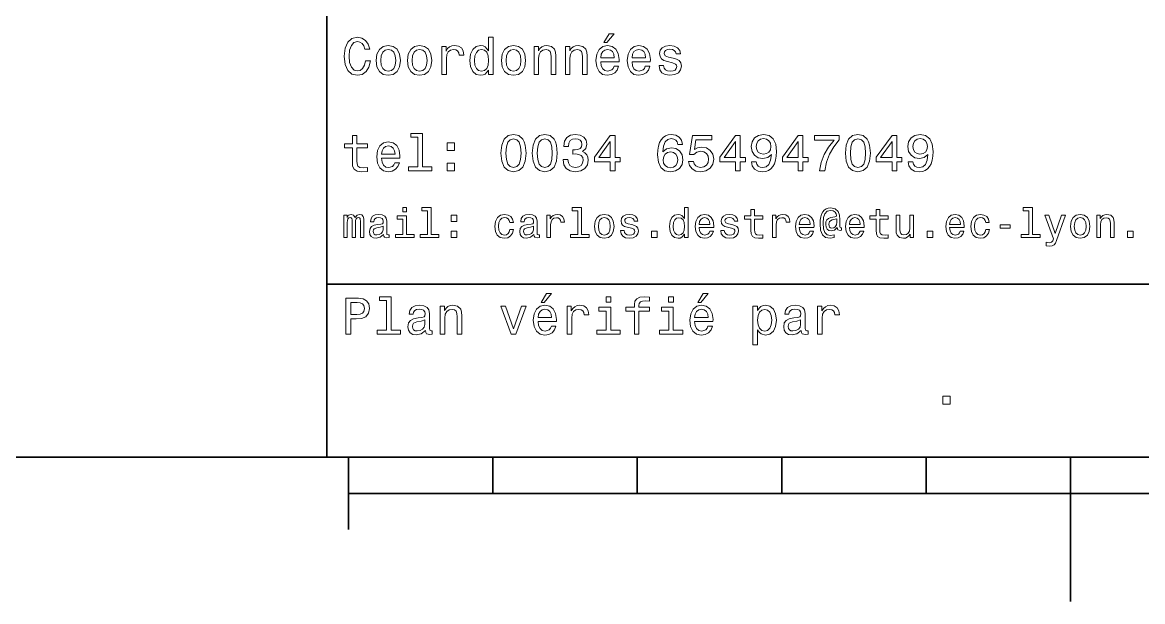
# Model space of a CAD drawing. Extents: x 0 to 297, y 0 to 210.
# Drawn here: x 75.9 to 153.5, y 0 to 40.1 of the extents above; entities that cross this region are included whole.
import ezdxf

# ---------------------------------------------------------------- set-up
doc = ezdxf.new("R2010")
doc.units = 0

msp = doc.modelspace()

# ---------------------------------------------------------------- linework, layer by layer
at = {"color": 7, "lineweight": 35}
for p, q in [((97, 10), (97, 70)), ((97, 22), (162, 22)), ((10, 10), (287, 10)), ((97, 10), (287, 10)), ((98.5, 7.5), (198.5, 7.5))]:
    msp.add_line(p, q, dxfattribs=at)
at = {"color": 7, "lineweight": 35, "ltscale": 0.125}
msp.add_line((98.5, 10), (98.5, 5), dxfattribs=at)
at = {"color": 7, "lineweight": 35, "ltscale": 0.0625}
for p, q in [((108.5, 10), (108.5, 7.5)), ((118.5, 10), (118.5, 7.5)), ((128.5, 10), (128.5, 7.5)), ((138.5, 10), (138.5, 7.5))]:
    msp.add_line(p, q, dxfattribs=at)
at = {"color": 7, "lineweight": 35, "ltscale": 0.25}
msp.add_line((148.5, 10), (148.5, 0), dxfattribs=at)
at = {"color": 7, "lineweight": 13}
for points in [[(99.66787, 37.460373), (99.595818, 37.15778), (99.476944, 36.941643), (99.311241, 36.808357), (99.116714, 36.765129), (98.882568, 36.829971), (98.698845, 37.024494), (98.57637, 37.341499), (98.536743, 37.780979), (98.57637, 38.216858), (98.695244, 38.537464), (98.87896, 38.731987), (99.116714, 38.80043), (99.289627, 38.764408), (99.437317, 38.663544), (99.552597, 38.501442), (99.631844, 38.278099), (99.97406, 38.278099), (99.865997, 38.620316), (99.678673, 38.879681), (99.422913, 39.041786), (99.116714, 39.099422), (98.734871, 39.009365), (98.443085, 38.757202), (98.25576, 38.342937), (98.190926, 37.780979), (98.25576, 37.219021), (98.443085, 36.804756), (98.734871, 36.548992), (99.116714, 36.462536), (99.451729, 36.530979), (99.721901, 36.721901), (99.912827, 37.035301), (100.013687, 37.460373)], [(108.201729, 36.829971), (108.201729, 36.530979), (108.51873, 36.530979), (108.51873, 39.117435), (108.20533, 39.117435), (108.20533, 38.170029), (107.963974, 38.443802), (107.816284, 38.508644), (107.646973, 38.533859), (107.340775, 38.461815), (107.103027, 38.260086), (106.948128, 37.935879), (106.894089, 37.5), (106.948128, 37.064121), (107.103027, 36.736309), (107.340775, 36.530979), (107.646973, 36.462536), (107.816284, 36.487751), (107.967575, 36.552593)], [(116.184441, 38.728386), (116.396973, 38.728386), (116.897697, 39.340778), (116.54467, 39.340778)], [(100.413544, 37.496399), (100.471184, 37.056915), (100.636887, 36.732708), (100.899857, 36.530979), (101.252884, 36.462536), (101.602303, 36.530979), (101.865273, 36.729107), (102.030983, 37.053314), (102.092216, 37.496399), (102.030983, 37.935879), (101.865273, 38.263687), (101.602303, 38.461815), (101.252884, 38.533859), (100.899857, 38.461815), (100.636887, 38.260086), (100.471184, 37.935879)], [(100.737755, 37.5), (100.770172, 37.824207), (100.87104, 38.058357), (101.033142, 38.20245), (101.252884, 38.25288), (101.469017, 38.20245), (101.631126, 38.061958), (101.731987, 37.824207), (101.768013, 37.5), (101.731987, 37.172188), (101.631126, 36.934437), (101.469017, 36.790344), (101.252884, 36.743515), (101.033142, 36.790344), (100.87104, 36.934437), (100.770172, 37.172188)], [(102.58213, 37.496399), (102.639771, 37.056915), (102.805473, 36.732708), (103.068443, 36.530979), (103.421471, 36.462536), (103.770897, 36.530979), (104.033859, 36.729107), (104.19957, 37.053314), (104.260803, 37.496399), (104.19957, 37.935879), (104.033859, 38.263687), (103.770897, 38.461815), (103.421471, 38.533859), (103.068443, 38.461815), (102.805473, 38.260086), (102.639771, 37.935879)], [(102.906342, 37.5), (102.938759, 37.824207), (103.039627, 38.058357), (103.201729, 38.20245), (103.421471, 38.25288), (103.637611, 38.20245), (103.799713, 38.061958), (103.900574, 37.824207), (103.9366, 37.5), (103.900574, 37.172188), (103.799713, 36.934437), (103.637611, 36.790344), (103.421471, 36.743515), (103.201729, 36.790344), (103.039627, 36.934437), (102.938759, 37.172188)], [(104.963257, 36.530979), (105.280258, 36.530979), (105.280258, 37.636887), (105.312683, 37.903458), (105.409943, 38.094379), (105.568443, 38.209652), (105.780983, 38.249279), (105.939484, 38.224064), (106.058357, 38.152016), (106.130402, 38.029537), (106.155617, 37.863831), (106.476227, 37.863831), (106.432999, 38.155621), (106.314117, 38.364552), (106.115997, 38.490635), (105.845825, 38.533859), (105.662102, 38.505043), (105.503601, 38.432995), (105.363113, 38.310516), (105.251442, 38.144814), (105.251442, 38.465416), (104.963257, 38.465416)], [(107.701012, 38.249279), (107.909943, 38.198845), (108.068443, 38.058357), (108.162102, 37.824207), (108.198128, 37.5), (108.162102, 37.172188), (108.068443, 36.938038), (107.909943, 36.793949), (107.701012, 36.747116), (107.502884, 36.793949), (107.351585, 36.938038), (107.250717, 37.175793), (107.2183, 37.5), (107.250717, 37.820606), (107.351585, 38.054756), (107.502884, 38.198845)], [(109.087898, 37.496399), (109.145531, 37.056915), (109.311241, 36.732708), (109.574203, 36.530979), (109.927231, 36.462536), (110.276657, 36.530979), (110.539627, 36.729107), (110.70533, 37.053314), (110.766571, 37.496399), (110.70533, 37.935879), (110.539627, 38.263687), (110.276657, 38.461815), (109.927231, 38.533859), (109.574203, 38.461815), (109.311241, 38.260086), (109.145531, 37.935879)], [(109.412102, 37.5), (109.444527, 37.824207), (109.545387, 38.058357), (109.707489, 38.20245), (109.927231, 38.25288), (110.143372, 38.20245), (110.305473, 38.061958), (110.406342, 37.824207), (110.44236, 37.5), (110.406342, 37.172188), (110.305473, 36.934437), (110.143372, 36.790344), (109.927231, 36.743515), (109.707489, 36.790344), (109.545387, 36.934437), (109.444527, 37.172188)], [(111.350143, 36.530979), (111.667145, 36.530979), (111.667145, 37.647694), (111.69957, 37.903458), (111.804031, 38.090778), (111.966141, 38.206051), (112.182274, 38.249279), (112.355186, 38.213257), (112.463257, 38.115993), (112.517288, 37.953888), (112.535301, 37.737751), (112.535301, 36.530979), (112.852303, 36.530979), (112.852303, 37.802593), (112.837898, 38.058357), (112.773056, 38.270893), (112.560516, 38.465416), (112.229103, 38.533859), (112.045387, 38.508644), (111.890488, 38.440201), (111.757202, 38.324928), (111.65274, 38.170029), (111.65274, 38.465416), (111.350143, 38.465416)], [(113.51873, 36.530979), (113.835732, 36.530979), (113.835732, 37.647694), (113.868156, 37.903458), (113.972626, 38.090778), (114.134727, 38.206051), (114.350861, 38.249279), (114.523773, 38.213257), (114.631844, 38.115993), (114.685883, 37.953888), (114.703888, 37.737751), (114.703888, 36.530979), (115.020889, 36.530979), (115.020889, 37.802593), (115.006485, 38.058357), (114.941643, 38.270893), (114.729111, 38.465416), (114.39769, 38.533859), (114.213974, 38.508644), (114.059082, 38.440201), (113.925789, 38.324928), (113.821327, 38.170029), (113.821327, 38.465416), (113.51873, 38.465416)], [(115.964699, 37.406338), (117.232712, 37.406338), (117.236313, 37.554035), (117.178673, 37.9683), (117.020172, 38.278099), (116.768013, 38.465416), (116.432999, 38.533859), (116.105186, 38.461815), (115.853027, 38.260086), (115.690918, 37.932278), (115.633286, 37.5), (115.687317, 37.056915), (115.849426, 36.732708), (116.097984, 36.530979), (116.422188, 36.462536), (116.703171, 36.509365), (116.933716, 36.631844), (117.103027, 36.826366), (117.200287, 37.085735), (116.886887, 37.085735), (116.822044, 36.941643), (116.728386, 36.833572), (116.461815, 36.747116), (116.256485, 36.786743), (116.101585, 36.912823), (116.000717, 37.118156), (115.964699, 37.395531)], [(115.964699, 37.672909), (116.004318, 37.921471), (116.101585, 38.105186), (116.249283, 38.216858), (116.443802, 38.256485), (116.634727, 38.216858), (116.782425, 38.105186), (116.872482, 37.921471), (116.9049, 37.672909)], [(118.133286, 37.406338), (119.401299, 37.406338), (119.4049, 37.554035), (119.34726, 37.9683), (119.188766, 38.278099), (118.9366, 38.465416), (118.601585, 38.533859), (118.273773, 38.461815), (118.021614, 38.260086), (117.859512, 37.932278), (117.801872, 37.5), (117.855911, 37.056915), (118.018013, 36.732708), (118.266571, 36.530979), (118.590775, 36.462536), (118.871758, 36.509365), (119.10231, 36.631844), (119.271614, 36.826366), (119.368881, 37.085735), (119.055481, 37.085735), (118.990631, 36.941643), (118.896973, 36.833572), (118.630402, 36.747116), (118.425072, 36.786743), (118.270172, 36.912823), (118.169312, 37.118156), (118.133286, 37.395531)], [(118.133286, 37.672909), (118.172913, 37.921471), (118.270172, 38.105186), (118.41787, 38.216858), (118.612396, 38.256485), (118.803314, 38.216858), (118.951012, 38.105186), (119.041069, 37.921471), (119.073486, 37.672909)], [(120.971901, 37.658501), (120.66571, 37.730545), (120.438766, 37.8134), (120.363113, 37.982708), (120.384727, 38.101585), (120.460373, 38.188038), (120.582855, 38.242073), (120.759369, 38.263687), (120.92868, 38.242073), (121.061966, 38.177231), (121.148415, 38.079971), (121.184441, 37.950287), (121.49424, 37.950287), (121.49424, 37.957493), (121.440201, 38.191643), (121.292511, 38.375359), (121.061966, 38.490635), (120.759369, 38.533859), (120.453171, 38.490635), (120.229828, 38.371758), (120.08934, 38.195244), (120.046112, 37.971901), (120.078529, 37.755764), (120.179398, 37.604465), (120.3451, 37.496399), (120.586456, 37.42075), (120.939484, 37.334293), (121.155624, 37.244236), (121.213257, 37.172188), (121.234871, 37.064121), (121.202454, 36.930836), (121.115997, 36.829971), (120.97551, 36.765129), (120.788185, 36.743515), (120.590057, 36.765129), (120.445969, 36.840778), (120.348709, 36.963257), (120.309082, 37.132565), (120.002884, 37.132565), (120.053314, 36.844379), (120.201012, 36.635445), (120.435158, 36.509365), (120.759369, 36.462536), (121.097984, 36.509365), (121.346542, 36.635445), (121.497841, 36.837173), (121.551872, 37.100143), (121.512253, 37.327087), (121.400574, 37.481987), (121.216858, 37.582851)], [(98.763687, 31.449568), (98.763687, 30.480547), (98.785301, 30.167147), (98.886169, 29.951008), (99.087898, 29.824926), (99.430115, 29.7817), (99.804756, 29.799711), (99.804756, 30.073486), (99.530983, 30.051872), (99.282417, 30.08069), (99.149132, 30.170748), (99.091499, 30.322046), (99.080688, 30.534582), (99.080688, 31.449568), (99.804756, 31.449568), (99.804756, 31.71974), (99.080688, 31.71974), (99.080688, 32.285301), (98.763687, 32.285301), (98.763687, 31.71974), (98.216141, 31.71974), (98.216141, 31.449568)], [(100.784584, 30.725504), (102.052597, 30.725504), (102.056198, 30.873198), (101.998558, 31.287464), (101.840057, 31.597261), (101.587898, 31.784582), (101.252884, 31.853025), (100.925072, 31.780979), (100.672913, 31.57925), (100.510803, 31.25144), (100.453171, 30.819164), (100.507202, 30.37608), (100.669312, 30.051872), (100.91787, 29.850143), (101.242073, 29.7817), (101.523056, 29.828529), (101.753601, 29.951008), (101.922913, 30.145533), (102.020172, 30.404898), (101.706772, 30.404898), (101.64193, 30.260807), (101.548271, 30.152737), (101.2817, 30.066282), (101.07637, 30.105907), (100.921471, 30.231987), (100.820602, 30.437319), (100.784584, 30.714697)], [(103.306198, 32.170029), (103.306198, 30.116714), (102.654175, 30.116714), (102.654175, 29.850143), (104.271614, 29.850143), (104.271614, 30.116714), (103.623199, 30.116714), (103.623199, 32.4366), (102.809074, 32.4366), (102.809074, 32.170029)], [(109.059074, 31.071325), (109.113113, 30.505762), (109.282425, 30.102304), (109.552597, 29.857347), (109.927231, 29.778097), (110.298271, 29.857347), (110.568443, 30.102304), (110.734146, 30.505762), (110.791786, 31.071325), (110.734146, 31.633286), (110.665703, 31.856628), (110.568443, 32.040344), (110.298271, 32.285301), (109.927231, 32.368156), (109.552597, 32.285301), (109.282425, 32.036743), (109.113113, 31.633286)], [(109.4049, 31.071325), (109.433716, 31.507204), (109.523773, 31.820604), (109.685883, 32.004322), (109.927231, 32.069164), (110.164986, 32.004322), (110.327087, 31.820604), (110.417145, 31.507204), (110.445969, 31.071325), (110.417145, 30.631844), (110.327087, 30.318443), (110.164986, 30.134726), (109.927231, 30.073486), (109.685883, 30.134726), (109.523773, 30.318443), (109.433716, 30.631844)], [(111.227661, 31.071325), (111.2817, 30.505762), (111.451012, 30.102304), (111.721184, 29.857347), (112.095825, 29.778097), (112.466858, 29.857347), (112.73703, 30.102304), (112.90274, 30.505762), (112.960373, 31.071325), (112.90274, 31.633286), (112.83429, 31.856628), (112.73703, 32.040344), (112.466858, 32.285301), (112.095825, 32.368156), (111.721184, 32.285301), (111.451012, 32.036743), (111.2817, 31.633286)], [(111.573486, 31.071325), (111.602303, 31.507204), (111.69236, 31.820604), (111.854469, 32.004322), (112.095825, 32.069164), (112.333572, 32.004322), (112.495674, 31.820604), (112.585732, 31.507204), (112.614555, 31.071325), (112.585732, 30.631844), (112.495674, 30.318443), (112.333572, 30.134726), (112.095825, 30.073486), (111.854469, 30.134726), (111.69236, 30.318443), (111.602303, 30.631844)], [(113.356628, 30.635447), (113.356628, 30.610229), (113.414261, 30.264408), (113.583572, 30.005043), (113.850143, 29.839336), (114.203171, 29.778097), (114.577805, 29.839336), (114.858788, 29.997837), (115.038902, 30.25), (115.103745, 30.574207), (115.074928, 30.786743), (114.995674, 30.959654), (114.865997, 31.092939), (114.693085, 31.190201), (114.927231, 31.384726), (115.010086, 31.694523), (114.956055, 31.975504), (114.801147, 32.188038), (114.548988, 32.321323), (114.203171, 32.368156), (113.87896, 32.310516), (113.630402, 32.152016), (113.4683, 31.899855), (113.414261, 31.56484), (113.414261, 31.539625), (113.734871, 31.539625), (113.763687, 31.770172), (113.857346, 31.935879), (114.008644, 32.036743), (114.221184, 32.072765), (114.408501, 32.043949), (114.545387, 31.9683), (114.628242, 31.845821), (114.66066, 31.680115), (114.628242, 31.503601), (114.541786, 31.384726), (114.390488, 31.312679), (114.185158, 31.291065), (114.04467, 31.294668), (114.04467, 31.010086), (114.221184, 31.01729), (114.448128, 30.984869), (114.617432, 30.898415), (114.7183, 30.757925), (114.754318, 30.574207), (114.714699, 30.365273), (114.610229, 30.210375), (114.444527, 30.113111), (114.224785, 30.08069), (113.997841, 30.116714), (113.83213, 30.224783), (113.727661, 30.397694), (113.688042, 30.635447)], [(116.631126, 29.850143), (116.95533, 29.850143), (116.95533, 30.46974), (117.311958, 30.46974), (117.311958, 30.757925), (116.95533, 30.757925), (116.95533, 32.296108), (116.627518, 32.296108), (115.532425, 30.786743), (115.532425, 30.46974), (116.631126, 30.46974)], [(115.835014, 30.757925), (116.631126, 31.878241), (116.631126, 30.757925)], [(121.634727, 31.676512), (121.566284, 31.9683), (121.407784, 32.184437), (121.162827, 32.321323), (120.845825, 32.368156), (120.633286, 32.342937), (120.44957, 32.274494), (120.287468, 32.162823), (120.150574, 32.004322), (120.042511, 31.806194), (119.963257, 31.56484), (119.912827, 31.280258), (119.898415, 30.959654), (119.956055, 30.448126), (120.132568, 30.077089), (120.417145, 29.853746), (120.806198, 29.778097), (121.155624, 29.842939), (121.422195, 30.012247), (121.5951, 30.278818), (121.656342, 30.617435), (121.5951, 30.959654), (121.429398, 31.222622), (121.17363, 31.388329), (120.856628, 31.445965), (120.514412, 31.373919), (120.258652, 31.168587), (120.312683, 31.56484), (120.427956, 31.849422), (120.604469, 32.01873), (120.849426, 32.076366), (121.029541, 32.04755), (121.166428, 31.971901), (121.256485, 31.845821), (121.303314, 31.676512)], [(122.045395, 30.502161), (122.124641, 30.206772), (122.301155, 29.976225), (122.560524, 29.832132), (122.891937, 29.778097), (123.255768, 29.842939), (123.540344, 30.019451), (123.720459, 30.300432), (123.78891, 30.660662), (123.727669, 30.995676), (123.554756, 31.258644), (123.284584, 31.427954), (122.935165, 31.489193), (122.664986, 31.445965), (122.456055, 31.327089), (122.556915, 32.000721), (123.652023, 32.000721), (123.652023, 32.296108), (122.315567, 32.296108), (122.117439, 30.970461), (122.405624, 30.970461), (122.614555, 31.139769), (122.881126, 31.201008), (123.111671, 31.161383), (123.288185, 31.046108), (123.399857, 30.869596), (123.439484, 30.642651), (123.399857, 30.415705), (123.284584, 30.239193), (123.10807, 30.127522), (122.881126, 30.087896), (122.690201, 30.113111), (122.542511, 30.195965), (122.434441, 30.325647), (122.380402, 30.502161)], [(125.305481, 29.850143), (125.629684, 29.850143), (125.629684, 30.46974), (125.986313, 30.46974), (125.986313, 30.757925), (125.629684, 30.757925), (125.629684, 32.296108), (125.30188, 32.296108), (124.206772, 30.786743), (124.206772, 30.46974), (125.305481, 30.46974)], [(124.509369, 30.757925), (125.305481, 31.878241), (125.305481, 30.757925)], [(126.411385, 30.46974), (126.465424, 30.185158), (126.620323, 29.965418), (126.86528, 29.828529), (127.189484, 29.778097), (127.402023, 29.803314), (127.592941, 29.868155), (127.755051, 29.979826), (127.891937, 30.138329), (128, 30.336454), (128.079254, 30.581411), (128.126083, 30.862391), (128.144104, 31.1866), (128.082855, 31.694523), (127.906342, 32.065559), (127.625366, 32.288902), (127.239914, 32.368156), (126.886894, 32.303314), (126.620323, 32.130402), (126.447411, 31.863832), (126.389771, 31.528818), (126.447411, 31.182997), (126.616714, 30.920029), (126.868881, 30.754322), (127.189484, 30.700287), (127.528099, 30.768732), (127.783867, 30.977665), (127.726227, 30.577808), (127.610954, 30.293226), (127.434441, 30.123919), (127.193085, 30.069883), (127.005768, 30.0951), (126.868881, 30.174351), (126.778824, 30.300432), (126.742798, 30.46974)], [(126.739197, 31.532419), (126.775223, 31.755764), (126.876083, 31.932276), (127.034584, 32.043949), (127.239914, 32.083572), (127.452454, 32.043949), (127.614555, 31.932276), (127.715424, 31.759365), (127.755051, 31.536022), (127.715424, 31.309076), (127.614555, 31.139769), (127.448853, 31.035301), (127.229111, 30.999279), (127.030983, 31.035301), (126.876083, 31.139769), (126.775223, 31.305475)], [(129.642654, 29.850143), (129.966858, 29.850143), (129.966858, 30.46974), (130.323486, 30.46974), (130.323486, 30.757925), (129.966858, 30.757925), (129.966858, 32.296108), (129.639053, 32.296108), (128.543945, 30.786743), (128.543945, 30.46974), (129.642654, 30.46974)], [(128.846542, 30.757925), (129.642654, 31.878241), (129.642654, 30.757925)], [(131.112396, 29.850143), (131.476227, 29.850143), (131.595108, 30.444523), (131.804047, 30.999279), (132.099426, 31.514408), (132.484879, 31.997118), (132.484879, 32.296108), (130.770172, 32.296108), (130.770172, 31.9683), (132.139053, 31.9683), (131.742798, 31.481987), (131.443817, 30.974062), (131.234879, 30.433718)], [(132.913544, 31.071325), (132.96759, 30.505762), (133.136887, 30.102304), (133.407074, 29.857347), (133.781708, 29.778097), (134.15274, 29.857347), (134.422913, 30.102304), (134.588623, 30.505762), (134.646255, 31.071325), (134.588623, 31.633286), (134.520172, 31.856628), (134.422913, 32.040344), (134.15274, 32.285301), (133.781708, 32.368156), (133.407074, 32.285301), (133.136887, 32.036743), (132.96759, 31.633286)], [(133.259369, 31.071325), (133.288193, 31.507204), (133.37825, 31.820604), (133.540344, 32.004322), (133.781708, 32.069164), (134.019455, 32.004322), (134.181564, 31.820604), (134.271622, 31.507204), (134.300446, 31.071325), (134.271622, 30.631844), (134.181564, 30.318443), (134.019455, 30.134726), (133.781708, 30.073486), (133.540344, 30.134726), (133.37825, 30.318443), (133.288193, 30.631844)], [(136.148422, 29.850143), (136.472626, 29.850143), (136.472626, 30.46974), (136.829254, 30.46974), (136.829254, 30.757925), (136.472626, 30.757925), (136.472626, 32.296108), (136.144821, 32.296108), (135.049713, 30.786743), (135.049713, 30.46974), (136.148422, 30.46974)], [(135.35231, 30.757925), (136.148422, 31.878241), (136.148422, 30.757925)], [(137.254333, 30.46974), (137.308365, 30.185158), (137.463257, 29.965418), (137.708221, 29.828529), (138.032425, 29.778097), (138.244965, 29.803314), (138.435883, 29.868155), (138.597992, 29.979826), (138.734863, 30.138329), (138.842941, 30.336454), (138.922195, 30.581411), (138.969025, 30.862391), (138.98703, 31.1866), (138.925797, 31.694523), (138.749283, 32.065559), (138.468292, 32.288902), (138.082855, 32.368156), (137.729828, 32.303314), (137.463257, 32.130402), (137.290344, 31.863832), (137.232712, 31.528818), (137.290344, 31.182997), (137.459656, 30.920029), (137.711823, 30.754322), (138.032425, 30.700287), (138.371033, 30.768732), (138.626801, 30.977665), (138.569168, 30.577808), (138.453888, 30.293226), (138.277374, 30.123919), (138.036026, 30.069883), (137.848709, 30.0951), (137.711823, 30.174351), (137.621765, 30.300432), (137.585739, 30.46974)], [(137.582138, 31.532419), (137.618164, 31.755764), (137.719025, 31.932276), (137.877533, 32.043949), (138.082855, 32.083572), (138.295395, 32.043949), (138.457489, 31.932276), (138.558365, 31.759365), (138.597992, 31.536022), (138.558365, 31.309076), (138.457489, 31.139769), (138.291794, 31.035301), (138.072052, 30.999279), (137.873917, 31.035301), (137.719025, 31.139769), (137.618164, 31.305475)], [(100.784584, 30.992075), (100.824211, 31.240633), (100.921471, 31.424351), (101.069168, 31.536022), (101.263687, 31.575647), (101.454613, 31.536022), (101.602303, 31.424351), (101.69236, 31.240633), (101.724785, 30.992075)], [(105.341499, 31.247837), (105.838615, 31.247837), (105.838615, 31.784582), (105.341499, 31.784582)], [(121.306915, 30.613832), (121.267288, 30.386887), (121.166428, 30.213976), (121.004326, 30.098703), (120.802597, 30.062679), (120.590057, 30.098703), (120.427956, 30.210375), (120.323486, 30.383286), (120.291069, 30.610229), (120.327087, 30.833572), (120.427956, 31.002882), (120.593658, 31.11095), (120.817001, 31.150576), (121.011528, 31.11095), (121.166428, 31.006483), (121.267288, 30.837175)], [(105.341499, 29.850143), (105.838615, 29.850143), (105.838615, 30.386887), (105.341499, 30.386887)], [(102.524498, 27.293949), (102.256485, 27.293949), (102.256485, 27.005764), (102.524498, 27.005764)], [(103.979828, 27.080692), (103.979828, 25.438042), (103.458214, 25.438042), (103.458214, 25.224785), (104.752159, 25.224785), (104.752159, 25.438042), (104.233429, 25.438042), (104.233429, 27.293949), (103.58213, 27.293949), (103.58213, 27.080692)], [(114.389046, 27.080692), (114.389046, 25.438042), (113.867432, 25.438042), (113.867432, 25.224785), (115.161385, 25.224785), (115.161385, 25.438042), (114.642654, 25.438042), (114.642654, 27.293949), (113.991356, 27.293949), (113.991356, 27.080692)], [(121.775215, 25.463978), (121.775215, 25.224785), (122.028816, 25.224785), (122.028816, 27.293949), (121.778099, 27.293949), (121.778099, 26.536024), (121.585014, 26.755045), (121.466858, 26.806917), (121.331413, 26.827091), (121.086456, 26.769453), (120.896255, 26.60807), (120.772339, 26.348703), (120.729111, 26), (120.772339, 25.651299), (120.896255, 25.38905), (121.086456, 25.224785), (121.331413, 25.170031), (121.466858, 25.190203), (121.587898, 25.242075)], [(126.368881, 26.504324), (126.368881, 25.729107), (126.386169, 25.478388), (126.466858, 25.305477), (126.628242, 25.204613), (126.902023, 25.170031), (127.201729, 25.184439), (127.201729, 25.40346), (126.982712, 25.386168), (126.783859, 25.409224), (126.677231, 25.48127), (126.631126, 25.602306), (126.622482, 25.772335), (126.622482, 26.504324), (127.201729, 26.504324), (127.201729, 26.720463), (126.622482, 26.720463), (126.622482, 27.172913), (126.368881, 27.172913), (126.368881, 26.720463), (125.93084, 26.720463), (125.93084, 26.504324)], [(132.648422, 25.734871), (132.648422, 25.902018), (132.60231, 25.893373), (132.547546, 25.913546), (132.530258, 25.974064), (132.530258, 26.446688), (132.507202, 26.780981), (132.414993, 27.02882), (132.198853, 27.213257), (131.896255, 27.279539), (131.720459, 27.262249), (131.570618, 27.210375), (131.440918, 27.12392), (131.337189, 27.002882), (131.256485, 26.850145), (131.198853, 26.662825), (131.164276, 26.438042), (131.15274, 26.184439), (131.193085, 25.737753), (131.322769, 25.42075), (131.53891, 25.230549), (131.84726, 25.170031), (132.129684, 25.216139), (132.129684, 25.406342), (131.881851, 25.360231), (131.642654, 25.409224), (131.484161, 25.567724), (131.397705, 25.835735), (131.371765, 26.224785), (131.400574, 26.605188), (131.498566, 26.876081), (131.657059, 27.040346), (131.887604, 27.095102), (132.0634, 27.063402), (132.193085, 26.988474), (132.273773, 26.876081), (132.302597, 26.746399), (132.270905, 26.682999), (132.184448, 26.654179), (131.902023, 26.610952), (131.746399, 26.547552), (131.634003, 26.449568), (131.567719, 26.314121), (131.547546, 26.135448), (131.573486, 25.942364), (131.645538, 25.798271), (131.763687, 25.708935), (131.919312, 25.680117), (132.146973, 25.740635), (132.340057, 25.930836), (132.340057, 25.913546), (132.386169, 25.760807), (132.544678, 25.714699)], [(135.043228, 26.504324), (135.043228, 25.729107), (135.060516, 25.478388), (135.14122, 25.305477), (135.302597, 25.204613), (135.57637, 25.170031), (135.876083, 25.184439), (135.876083, 25.40346), (135.657074, 25.386168), (135.458221, 25.409224), (135.351593, 25.48127), (135.305481, 25.602306), (135.296829, 25.772335), (135.296829, 26.504324), (135.876083, 26.504324), (135.876083, 26.720463), (135.296829, 26.720463), (135.296829, 27.172913), (135.043228, 27.172913), (135.043228, 26.720463), (134.605194, 26.720463), (134.605194, 26.504324)], [(145.61673, 27.080692), (145.61673, 25.438042), (145.095108, 25.438042), (145.095108, 25.224785), (146.389053, 25.224785), (146.389053, 25.438042), (145.870331, 25.438042), (145.870331, 27.293949), (145.219025, 27.293949), (145.219025, 27.080692)], [(98.170029, 25.224785), (98.403458, 25.224785), (98.403458, 26.259367), (98.41787, 26.414986), (98.461098, 26.527378), (98.527374, 26.59366), (98.613831, 26.619598), (98.682999, 26.596542), (98.729103, 26.538906), (98.752159, 26.440924), (98.760803, 26.311241), (98.760803, 25.224785), (98.979828, 25.224785), (98.979828, 26.259367), (98.99424, 26.412106), (99.03746, 26.524496), (99.106628, 26.59366), (99.193085, 26.619598), (99.262245, 26.596542), (99.308357, 26.538906), (99.337173, 26.311241), (99.337173, 25.224785), (99.570602, 25.224785), (99.570602, 26.293949), (99.556198, 26.515852), (99.510086, 26.685881), (99.41787, 26.789627), (99.268013, 26.827091), (99.092216, 26.769453), (98.956772, 26.602306), (98.850143, 26.766571), (98.671471, 26.827091), (98.507202, 26.769453), (98.394814, 26.60807), (98.394814, 26.772335), (98.170029, 26.772335)], [(100.925072, 25.426514), (100.925072, 25.417868), (100.939484, 25.319885), (100.982712, 25.250721), (101.164268, 25.195967), (101.305473, 25.219021), (101.305473, 25.414986), (101.244957, 25.406342), (101.164268, 25.443806), (101.149857, 25.559078), (101.149857, 26.360231), (101.115273, 26.564842), (101.014412, 26.708935), (100.838615, 26.795389), (100.590775, 26.827091), (100.348701, 26.792507), (100.170029, 26.694525), (100.05764, 26.541788), (100.020172, 26.340059), (100.020172, 26.322767), (100.247841, 26.322767), (100.268013, 26.443806), (100.331413, 26.53026), (100.435158, 26.582134), (100.58213, 26.602306), (100.723343, 26.587896), (100.824211, 26.54467), (100.884727, 26.469742), (100.9049, 26.365995), (100.893372, 26.244957), (100.84726, 26.184439), (100.731987, 26.155621), (100.515854, 26.132566), (100.268013, 26.080692), (100.092216, 25.988474), (99.988472, 25.844381), (99.956772, 25.631124), (99.985588, 25.440924), (100.074928, 25.299713), (100.219017, 25.210375), (100.41787, 25.178675), (100.685883, 25.239195)], [(102.515854, 25.438042), (102.515854, 26.720463), (101.864555, 26.720463), (101.864555, 26.504324), (102.262245, 26.504324), (102.262245, 25.438042), (101.743515, 25.438042), (101.743515, 25.224785), (103.040344, 25.224785), (103.040344, 25.438042)], [(105.60807, 26.342941), (106.005768, 26.342941), (106.005768, 26.772335), (105.60807, 26.772335)], [(109.665703, 26.259367), (109.916428, 26.259367), (109.864555, 26.489914), (109.740631, 26.671471), (109.547546, 26.783863), (109.296829, 26.827091), (109.020172, 26.769453), (108.809799, 26.60807), (108.677231, 26.345821), (108.631126, 25.994238), (108.674355, 25.645535), (108.804031, 25.386168), (109.008644, 25.224785), (109.288185, 25.170031), (109.536026, 25.213257), (109.729103, 25.334295), (109.861671, 25.524496), (109.919312, 25.778099), (109.677231, 25.778099), (109.634003, 25.616716), (109.553314, 25.495678), (109.438042, 25.42075), (109.296829, 25.397696), (109.12104, 25.43516), (108.994232, 25.550434), (108.916428, 25.737753), (108.890488, 26.002882), (108.916428, 26.262249), (108.997116, 26.449568), (109.126801, 26.564842), (109.296829, 26.605188), (109.446686, 26.579252), (109.559074, 26.51297), (109.634003, 26.40346)], [(111.33429, 25.426514), (111.33429, 25.417868), (111.348701, 25.319885), (111.39193, 25.250721), (111.573486, 25.195967), (111.714699, 25.219021), (111.714699, 25.414986), (111.654175, 25.406342), (111.573486, 25.443806), (111.559074, 25.559078), (111.559074, 26.360231), (111.524498, 26.564842), (111.42363, 26.708935), (111.247841, 26.795389), (111, 26.827091), (110.757927, 26.792507), (110.579254, 26.694525), (110.466858, 26.541788), (110.429398, 26.340059), (110.429398, 26.322767), (110.657059, 26.322767), (110.677231, 26.443806), (110.740631, 26.53026), (110.844376, 26.582134), (110.991356, 26.602306), (111.132568, 26.587896), (111.233429, 26.54467), (111.293945, 26.469742), (111.314117, 26.365995), (111.302597, 26.244957), (111.256485, 26.184439), (111.141212, 26.155621), (110.925072, 26.132566), (110.677231, 26.080692), (110.501442, 25.988474), (110.39769, 25.844381), (110.365997, 25.631124), (110.394814, 25.440924), (110.484146, 25.299713), (110.628242, 25.210375), (110.827087, 25.178675), (111.0951, 25.239195)], [(112.244957, 25.224785), (112.498558, 25.224785), (112.498558, 26.10951), (112.524498, 26.322767), (112.602303, 26.475506), (112.729103, 26.567724), (112.899132, 26.599424), (113.025932, 26.579252), (113.121033, 26.521614), (113.178673, 26.423632), (113.198845, 26.291067), (113.45533, 26.291067), (113.420746, 26.524496), (113.325645, 26.691643), (113.167145, 26.792507), (112.951004, 26.827091), (112.804031, 26.804035), (112.677231, 26.746399), (112.564842, 26.648417), (112.475502, 26.515852), (112.475502, 26.772335), (112.244957, 26.772335)], [(115.544662, 25.99712), (115.590775, 25.645535), (115.723343, 25.386168), (115.933716, 25.224785), (116.216141, 25.170031), (116.495674, 25.224785), (116.706055, 25.383286), (116.838615, 25.642653), (116.887604, 25.99712), (116.838615, 26.348703), (116.706055, 26.610952), (116.495674, 26.769453), (116.216141, 26.827091), (115.933716, 26.769453), (115.723343, 26.60807), (115.590775, 26.348703)], [(115.804031, 26), (115.829971, 26.259367), (115.91066, 26.446688), (116.040344, 26.56196), (116.216141, 26.602306), (116.389046, 26.56196), (116.51873, 26.449568), (116.599426, 26.259367), (116.628242, 26), (116.599426, 25.737753), (116.51873, 25.547552), (116.389046, 25.432278), (116.216141, 25.394814), (116.040344, 25.432278), (115.91066, 25.547552), (115.829971, 25.737753)], [(118.112389, 26.126802), (117.867432, 26.184439), (117.685883, 26.250721), (117.625359, 26.386168), (117.642654, 26.48127), (117.703171, 26.550434), (117.801147, 26.59366), (117.94236, 26.610952), (118.077805, 26.59366), (118.184433, 26.541788), (118.253601, 26.463978), (118.282417, 26.360231), (118.530258, 26.360231), (118.530258, 26.365995), (118.48703, 26.553314), (118.368874, 26.700289), (118.184433, 26.792507), (117.94236, 26.827091), (117.697403, 26.792507), (117.51873, 26.697407), (117.406342, 26.556196), (117.371758, 26.377523), (117.39769, 26.204613), (117.478386, 26.083574), (117.610947, 25.99712), (117.804031, 25.9366), (118.086456, 25.867435), (118.259369, 25.795389), (118.305473, 25.737753), (118.322769, 25.651299), (118.296829, 25.54467), (118.227661, 25.463978), (118.115273, 25.412106), (117.965416, 25.394814), (117.806915, 25.412106), (117.691643, 25.472624), (117.613831, 25.570606), (117.58213, 25.706053), (117.337173, 25.706053), (117.377518, 25.475506), (117.495674, 25.308359), (117.682999, 25.207495), (117.94236, 25.170031), (118.213257, 25.207495), (118.412102, 25.308359), (118.533142, 25.469742), (118.57637, 25.680117), (118.54467, 25.861673), (118.45533, 25.985592), (118.308357, 26.066284)], [(121.374641, 26.599424), (121.541786, 26.559078), (121.668587, 26.446688), (121.743515, 26.259367), (121.772339, 26), (121.743515, 25.737753), (121.668587, 25.550434), (121.541786, 25.43516), (121.374641, 25.397696), (121.216141, 25.43516), (121.0951, 25.550434), (121.014412, 25.740635), (120.988472, 26), (121.014412, 26.256485), (121.0951, 26.443806), (121.216141, 26.559078)], [(122.780983, 25.925074), (123.795387, 25.925074), (123.798271, 26.043228), (123.752167, 26.374641), (123.625359, 26.622478), (123.42363, 26.772335), (123.155624, 26.827091), (122.893372, 26.769453), (122.691643, 26.60807), (122.561958, 26.345821), (122.515854, 26), (122.559082, 25.645535), (122.688759, 25.386168), (122.887611, 25.224785), (123.146973, 25.170031), (123.371758, 25.207495), (123.556198, 25.305477), (123.691643, 25.461096), (123.769455, 25.668589), (123.51873, 25.668589), (123.466858, 25.553314), (123.39193, 25.46686), (123.178673, 25.397696), (123.014412, 25.429396), (122.890488, 25.53026), (122.809799, 25.694525), (122.780983, 25.916428)], [(122.780983, 26.138329), (122.812683, 26.337177), (122.890488, 26.48415), (123.008644, 26.573488), (123.164268, 26.605188), (123.317001, 26.573488), (123.435158, 26.48415), (123.507202, 26.337177), (123.533142, 26.138329)], [(125.051872, 26.126802), (124.806915, 26.184439), (124.625366, 26.250721), (124.564842, 26.386168), (124.582138, 26.48127), (124.642654, 26.550434), (124.740631, 26.59366), (124.881844, 26.610952), (125.017288, 26.59366), (125.123917, 26.541788), (125.193085, 26.463978), (125.221901, 26.360231), (125.469742, 26.360231), (125.469742, 26.365995), (125.426514, 26.553314), (125.308357, 26.700289), (125.123917, 26.792507), (124.881844, 26.827091), (124.636887, 26.792507), (124.458214, 26.697407), (124.345825, 26.556196), (124.311241, 26.377523), (124.337173, 26.204613), (124.41787, 26.083574), (124.55043, 25.99712), (124.743515, 25.9366), (125.02594, 25.867435), (125.198853, 25.795389), (125.244957, 25.737753), (125.262253, 25.651299), (125.236313, 25.54467), (125.167145, 25.463978), (125.054756, 25.412106), (124.9049, 25.394814), (124.746399, 25.412106), (124.631126, 25.472624), (124.553314, 25.570606), (124.521614, 25.706053), (124.276657, 25.706053), (124.317001, 25.475506), (124.435158, 25.308359), (124.622482, 25.207495), (124.881844, 25.170031), (125.15274, 25.207495), (125.351585, 25.308359), (125.472626, 25.469742), (125.515854, 25.680117), (125.484154, 25.861673), (125.394814, 25.985592), (125.247841, 26.066284)], [(127.858795, 25.224785), (128.112396, 25.224785), (128.112396, 26.10951), (128.138336, 26.322767), (128.216141, 26.475506), (128.342941, 26.567724), (128.51297, 26.599424), (128.639771, 26.579252), (128.734879, 26.521614), (128.792511, 26.423632), (128.812683, 26.291067), (129.069168, 26.291067), (129.034576, 26.524496), (128.939484, 26.691643), (128.780975, 26.792507), (128.56485, 26.827091), (128.417877, 26.804035), (128.291077, 26.746399), (128.17868, 26.648417), (128.08934, 26.515852), (128.08934, 26.772335), (127.858795, 26.772335)], [(129.720459, 25.925074), (130.734879, 25.925074), (130.737762, 26.043228), (130.69165, 26.374641), (130.56485, 26.622478), (130.363113, 26.772335), (130.095108, 26.827091), (129.832855, 26.769453), (129.631134, 26.60807), (129.50145, 26.345821), (129.455338, 26), (129.498566, 25.645535), (129.62825, 25.386168), (129.827087, 25.224785), (130.086456, 25.170031), (130.311249, 25.207495), (130.495682, 25.305477), (130.631134, 25.461096), (130.708939, 25.668589), (130.458221, 25.668589), (130.406342, 25.553314), (130.331421, 25.46686), (130.118164, 25.397696), (129.953888, 25.429396), (129.829971, 25.53026), (129.749283, 25.694525), (129.720459, 25.916428)], [(129.720459, 26.138329), (129.752167, 26.337177), (129.829971, 26.48415), (129.948135, 26.573488), (130.103745, 26.605188), (130.256485, 26.573488), (130.374634, 26.48415), (130.446686, 26.337177), (130.472626, 26.138329)], [(132.314117, 26.279539), (132.285309, 26.100866), (132.213257, 25.974064), (132.103745, 25.896255), (131.97406, 25.873199), (131.884735, 25.887609), (131.821335, 25.939482), (131.780975, 26.025938), (131.769455, 26.146975), (131.818451, 26.345821), (131.985596, 26.449568), (132.314117, 26.53026)], [(133.190201, 25.925074), (134.20462, 25.925074), (134.207489, 26.043228), (134.161392, 26.374641), (134.034592, 26.622478), (133.832855, 26.772335), (133.56485, 26.827091), (133.302597, 26.769453), (133.100861, 26.60807), (132.971191, 26.345821), (132.925079, 26), (132.968307, 25.645535), (133.097992, 25.386168), (133.296829, 25.224785), (133.556198, 25.170031), (133.780975, 25.207495), (133.965424, 25.305477), (134.100861, 25.461096), (134.17868, 25.668589), (133.927963, 25.668589), (133.876083, 25.553314), (133.801147, 25.46686), (133.587906, 25.397696), (133.42363, 25.429396), (133.299713, 25.53026), (133.219025, 25.694525), (133.190201, 25.916428)], [(133.190201, 26.138329), (133.221909, 26.337177), (133.299713, 26.48415), (133.417877, 26.573488), (133.573486, 26.605188), (133.726227, 26.573488), (133.844391, 26.48415), (133.916428, 26.337177), (133.942368, 26.138329)], [(137.631134, 26.772335), (137.377533, 26.772335), (137.377533, 25.878963), (137.348709, 25.671471), (137.265137, 25.521614), (137.135452, 25.429396), (136.965424, 25.400578), (136.829971, 25.423632), (136.74353, 25.492796), (136.694534, 25.610952), (136.682999, 25.778099), (136.682999, 26.772335), (136.429398, 26.772335), (136.429398, 25.755045), (136.438049, 25.550434), (136.492798, 25.380404), (136.659943, 25.224785), (136.927963, 25.170031), (137.072052, 25.190203), (137.195969, 25.242075), (137.302597, 25.331413), (137.389053, 25.461096), (137.389053, 25.224785), (137.631134, 25.224785)], [(140.129684, 25.925074), (141.144104, 25.925074), (141.146973, 26.043228), (141.100876, 26.374641), (140.974075, 26.622478), (140.772339, 26.772335), (140.504333, 26.827091), (140.242081, 26.769453), (140.040344, 26.60807), (139.910675, 26.345821), (139.864563, 26), (139.907791, 25.645535), (140.037476, 25.386168), (140.236313, 25.224785), (140.495682, 25.170031), (140.720459, 25.207495), (140.904907, 25.305477), (141.040344, 25.461096), (141.118164, 25.668589), (140.867447, 25.668589), (140.815567, 25.553314), (140.740631, 25.46686), (140.52739, 25.397696), (140.363113, 25.429396), (140.239197, 25.53026), (140.158508, 25.694525), (140.129684, 25.916428)], [(140.129684, 26.138329), (140.161392, 26.337177), (140.239197, 26.48415), (140.357361, 26.573488), (140.51297, 26.605188), (140.66571, 26.573488), (140.783875, 26.48415), (140.855911, 26.337177), (140.881851, 26.138329)], [(142.62825, 26.259367), (142.878967, 26.259367), (142.827087, 26.489914), (142.703186, 26.671471), (142.510101, 26.783863), (142.259369, 26.827091), (141.982712, 26.769453), (141.772339, 26.60807), (141.639771, 26.345821), (141.593658, 25.994238), (141.636902, 25.645535), (141.766571, 25.386168), (141.971191, 25.224785), (142.250732, 25.170031), (142.498566, 25.213257), (142.69165, 25.334295), (142.824219, 25.524496), (142.881851, 25.778099), (142.639771, 25.778099), (142.596558, 25.616716), (142.515854, 25.495678), (142.400589, 25.42075), (142.259369, 25.397696), (142.083588, 25.43516), (141.956787, 25.550434), (141.878967, 25.737753), (141.853027, 26.002882), (141.878967, 26.262249), (141.959656, 26.449568), (142.08934, 26.564842), (142.259369, 26.605188), (142.409225, 26.579252), (142.521622, 26.51297), (142.596558, 26.40346)], [(147.887619, 26.772335), (147.443817, 25.49856), (147.008652, 26.772335), (146.731995, 26.772335), (147.319885, 25.13833), (147.268021, 24.994238), (147.187332, 24.896255), (147.05188, 24.864553), (146.818451, 24.893373), (146.818451, 24.648417), (147.063416, 24.62536), (147.239197, 24.648417), (147.363129, 24.720463), (147.452454, 24.844381), (147.530273, 25.025938), (148.158508, 26.772335)], [(148.507217, 25.99712), (148.553314, 25.645535), (148.685883, 25.386168), (148.896271, 25.224785), (149.17868, 25.170031), (149.458221, 25.224785), (149.668594, 25.383286), (149.801163, 25.642653), (149.850159, 25.99712), (149.801163, 26.348703), (149.668594, 26.610952), (149.458221, 26.769453), (149.17868, 26.827091), (148.896271, 26.769453), (148.685883, 26.60807), (148.553314, 26.348703)], [(148.766571, 26), (148.792511, 26.259367), (148.873199, 26.446688), (149.002899, 26.56196), (149.17868, 26.602306), (149.351593, 26.56196), (149.481277, 26.449568), (149.561966, 26.259367), (149.59079, 26), (149.561966, 25.737753), (149.481277, 25.547552), (149.351593, 25.432278), (149.17868, 25.394814), (149.002899, 25.432278), (148.873199, 25.547552), (148.792511, 25.737753)], [(150.317017, 25.224785), (150.570618, 25.224785), (150.570618, 26.118156), (150.596558, 26.322767), (150.68013, 26.472624), (150.809814, 26.564842), (150.982727, 26.599424), (151.121048, 26.570606), (151.207504, 26.492796), (151.250732, 26.363113), (151.265137, 26.190203), (151.265137, 25.224785), (151.518738, 25.224785), (151.518738, 26.242077), (151.507217, 26.446688), (151.455338, 26.616716), (151.285309, 26.772335), (151.020187, 26.827091), (150.873215, 26.806917), (150.749298, 26.752163), (150.64267, 26.659943), (150.559082, 26.536024), (150.559082, 26.772335), (150.317017, 26.772335)], [(100.896255, 25.766571), (100.861671, 25.616716), (100.769455, 25.501442), (100.631126, 25.426514), (100.461098, 25.400578), (100.351585, 25.414986), (100.273773, 25.461096), (100.224785, 25.541788), (100.210373, 25.654181), (100.221901, 25.755045), (100.268013, 25.827091), (100.452446, 25.907782), (100.685883, 25.942364), (100.896255, 26.011528)], [(105.60807, 25.224785), (106.005768, 25.224785), (106.005768, 25.654181), (105.60807, 25.654181)], [(111.305473, 25.766571), (111.270889, 25.616716), (111.178673, 25.501442), (111.040344, 25.426514), (110.870316, 25.400578), (110.760803, 25.414986), (110.682999, 25.461096), (110.634003, 25.541788), (110.619598, 25.654181), (110.631126, 25.755045), (110.677231, 25.827091), (110.861671, 25.907782), (111.0951, 25.942364), (111.305473, 26.011528)], [(119.48703, 25.224785), (119.884727, 25.224785), (119.884727, 25.654181), (119.48703, 25.654181)], [(138.570618, 25.224785), (138.968307, 25.224785), (138.968307, 25.654181), (138.570618, 25.654181)], [(143.625366, 25.884727), (144.322769, 25.884727), (144.322769, 26.112392), (143.625366, 26.112392)], [(152.449585, 25.224785), (152.847275, 25.224785), (152.847275, 25.654181), (152.449585, 25.654181)], [(98.324211, 18.530979), (98.655617, 18.530979), (98.655617, 19.586454), (99.023056, 19.586454), (99.394089, 19.604465), (99.689484, 19.730547), (99.880402, 19.975504), (99.945244, 20.310518), (99.894814, 20.620316), (99.750717, 20.847261), (99.51297, 20.98415), (99.188759, 21.030979), (98.324211, 21.030979)], [(101.137611, 20.850864), (101.137611, 18.79755), (100.485588, 18.79755), (100.485588, 18.530979), (102.103027, 18.530979), (102.103027, 18.79755), (101.454613, 18.79755), (101.454613, 21.117435), (100.640488, 21.117435), (100.640488, 20.850864)], [(111.84726, 20.728386), (112.059799, 20.728386), (112.560516, 21.340778), (112.207489, 21.340778)], [(116.667145, 21.117435), (116.33213, 21.117435), (116.33213, 20.757204), (116.667145, 20.757204)], [(118.295387, 20.130404), (118.295387, 18.530979), (118.612396, 18.530979), (118.612396, 20.130404), (119.332855, 20.130404), (119.332855, 20.400576), (118.612396, 20.400576), (118.612396, 20.519451), (118.637611, 20.663544), (118.720459, 20.760807), (118.860954, 20.818443), (119.062683, 20.840057), (119.332855, 20.825647), (119.332855, 21.099422), (118.990631, 21.117435), (118.680832, 21.085014), (118.464699, 20.987751), (118.335014, 20.818443), (118.295387, 20.577089), (118.295387, 20.400576), (117.715424, 20.400576), (117.715424, 20.130404)], [(121.004326, 21.117435), (120.669312, 21.117435), (120.669312, 20.757204), (121.004326, 20.757204)], [(122.690201, 20.728386), (122.90274, 20.728386), (123.403458, 21.340778), (123.05043, 21.340778)], [(99.098701, 20.724783), (99.314842, 20.703169), (99.473343, 20.634726), (99.567001, 20.508644), (99.599426, 20.310518), (99.5634, 20.101583), (99.466141, 19.975504), (99.30043, 19.910662), (99.073486, 19.892651), (98.655617, 19.892651), (98.655617, 20.724783)], [(103.824928, 18.78314), (103.824928, 18.772333), (103.842941, 18.649855), (103.896973, 18.5634), (104.123917, 18.494957), (104.30043, 18.523775), (104.30043, 18.768732), (104.224785, 18.757925), (104.123917, 18.804754), (104.105911, 18.948847), (104.105911, 19.950287), (104.062683, 20.206051), (103.9366, 20.386166), (103.716858, 20.494236), (103.407059, 20.533861), (103.104469, 20.490633), (102.881126, 20.368155), (102.740631, 20.177233), (102.693802, 19.925072), (102.693802, 19.903458), (102.978386, 19.903458), (103.003601, 20.054754), (103.082855, 20.162823), (103.21254, 20.227665), (103.396255, 20.252882), (103.572769, 20.234869), (103.698845, 20.180836), (103.774498, 20.087175), (103.799713, 19.957493), (103.785301, 19.806194), (103.727669, 19.730547), (103.583572, 19.694523), (103.3134, 19.665705), (103.003601, 19.600864), (102.783859, 19.48559), (102.654175, 19.305475), (102.614555, 19.038904), (102.650574, 18.801151), (102.762245, 18.62464), (102.94236, 18.512968), (103.190926, 18.473343), (103.52594, 18.54899)], [(104.844383, 18.530979), (105.161385, 18.530979), (105.161385, 19.647694), (105.193802, 19.903458), (105.298271, 20.090778), (105.460373, 20.206051), (105.676514, 20.249279), (105.849426, 20.213255), (105.957497, 20.115993), (106.011528, 19.95389), (106.029541, 19.737751), (106.029541, 18.530979), (106.346542, 18.530979), (106.346542, 19.802593), (106.33213, 20.058357), (106.267288, 20.270893), (106.054756, 20.465418), (105.723343, 20.533861), (105.539627, 20.508644), (105.384727, 20.440201), (105.251442, 20.324926), (105.146973, 20.170029), (105.146973, 20.465418), (104.844383, 20.465418)], [(109.761528, 18.530979), (110.096542, 18.530979), (110.802597, 20.465418), (110.474785, 20.465418), (109.930832, 18.905619), (109.376083, 20.465418), (109.04467, 20.465418)], [(111.627518, 19.40634), (112.895531, 19.40634), (112.899132, 19.554033), (112.841499, 19.9683), (112.682999, 20.278097), (112.430832, 20.465418), (112.095825, 20.533861), (111.768013, 20.461815), (111.515854, 20.260086), (111.353745, 19.932276), (111.296112, 19.5), (111.350143, 19.056915), (111.512245, 18.732708), (111.760803, 18.530979), (112.085014, 18.462536), (112.365997, 18.509365), (112.596542, 18.631844), (112.765854, 18.826368), (112.863113, 19.085733), (112.549713, 19.085733), (112.484871, 18.941643), (112.391212, 18.833572), (112.124641, 18.747118), (111.919312, 18.786743), (111.764412, 18.912823), (111.663544, 19.118155), (111.627518, 19.395533)], [(111.627518, 19.672911), (111.667145, 19.921469), (111.764412, 20.105186), (111.912102, 20.216858), (112.106628, 20.256483), (112.297546, 20.216858), (112.445244, 20.105186), (112.535301, 19.921469), (112.567726, 19.672911)], [(113.637604, 18.530979), (113.954613, 18.530979), (113.954613, 19.636887), (113.98703, 19.903458), (114.08429, 20.094379), (114.242798, 20.209654), (114.45533, 20.249279), (114.613831, 20.224062), (114.732712, 20.152016), (114.804756, 20.029537), (114.829971, 19.863832), (115.150574, 19.863832), (115.107346, 20.155619), (114.988472, 20.364553), (114.790344, 20.490633), (114.520172, 20.533861), (114.336456, 20.505043), (114.177956, 20.432997), (114.03746, 20.310518), (113.925789, 20.144812), (113.925789, 20.465418), (113.637604, 20.465418)], [(116.656342, 18.79755), (116.656342, 20.400576), (115.842216, 20.400576), (115.842216, 20.130404), (116.33934, 20.130404), (116.33934, 18.79755), (115.690918, 18.79755), (115.690918, 18.530979), (117.311958, 18.530979), (117.311958, 18.79755)], [(120.993515, 18.79755), (120.993515, 20.400576), (120.179398, 20.400576), (120.179398, 20.130404), (120.676514, 20.130404), (120.676514, 18.79755), (120.028099, 18.79755), (120.028099, 18.530979), (121.649139, 18.530979), (121.649139, 18.79755)], [(122.470459, 19.40634), (123.73848, 19.40634), (123.742081, 19.554033), (123.684441, 19.9683), (123.52594, 20.278097), (123.273773, 20.465418), (122.938766, 20.533861), (122.610954, 20.461815), (122.358795, 20.260086), (122.196686, 19.932276), (122.139053, 19.5), (122.193085, 19.056915), (122.355194, 18.732708), (122.603745, 18.530979), (122.927956, 18.462536), (123.208939, 18.509365), (123.439484, 18.631844), (123.608795, 18.826368), (123.706055, 19.085733), (123.392654, 19.085733), (123.327812, 18.941643), (123.234154, 18.833572), (122.967583, 18.747118), (122.762253, 18.786743), (122.607353, 18.912823), (122.506485, 19.118155), (122.470459, 19.395533)], [(122.470459, 19.672911), (122.510086, 19.921469), (122.607353, 20.105186), (122.755043, 20.216858), (122.94957, 20.256483), (123.140488, 20.216858), (123.288185, 20.105186), (123.378242, 19.921469), (123.410667, 19.672911)], [(126.829254, 20.166426), (126.829254, 20.465418), (126.512253, 20.465418), (126.512253, 17.7817), (126.829254, 17.7817), (126.829254, 18.826368), (126.940926, 18.657061), (127.067009, 18.545389), (127.38401, 18.462536), (127.6866, 18.530979), (127.924355, 18.736311), (128.079254, 19.060518), (128.136887, 19.5), (128.079254, 19.935879), (127.924355, 20.260086), (127.6866, 20.461815), (127.38401, 20.533861), (127.211098, 20.512247), (127.0634, 20.443804), (126.937325, 20.328529)], [(127.329971, 18.747118), (127.117439, 18.793947), (126.96254, 18.93804), (126.86528, 19.17219), (126.832855, 19.5), (126.86528, 19.824207), (126.96254, 20.058357), (127.117439, 20.198847), (127.329971, 20.249279), (127.524498, 20.198847), (127.679398, 20.054754), (127.776657, 19.820604), (127.812683, 19.5), (127.776657, 19.175793), (127.679398, 18.93804), (127.524498, 18.793947)], [(129.847992, 18.78314), (129.847992, 18.772333), (129.865997, 18.649855), (129.920029, 18.5634), (130.146973, 18.494957), (130.323486, 18.523775), (130.323486, 18.768732), (130.247849, 18.757925), (130.146973, 18.804754), (130.128967, 18.948847), (130.128967, 19.950287), (130.085739, 20.206051), (129.959656, 20.386166), (129.739914, 20.494236), (129.430115, 20.533861), (129.127533, 20.490633), (128.904175, 20.368155), (128.763687, 20.177233), (128.716858, 19.925072), (128.716858, 19.903458), (129.00145, 19.903458), (129.026657, 20.054754), (129.105911, 20.162823), (129.235596, 20.227665), (129.419312, 20.252882), (129.595825, 20.234869), (129.721909, 20.180836), (129.797562, 20.087175), (129.822769, 19.957493), (129.808365, 19.806194), (129.750732, 19.730547), (129.606628, 19.694523), (129.336456, 19.665705), (129.026657, 19.600864), (128.806915, 19.48559), (128.677246, 19.305475), (128.637619, 19.038904), (128.67363, 18.801151), (128.785309, 18.62464), (128.965424, 18.512968), (129.213989, 18.473343), (129.548996, 18.54899)], [(130.986313, 18.530979), (131.303314, 18.530979), (131.303314, 19.636887), (131.335739, 19.903458), (131.432999, 20.094379), (131.591507, 20.209654), (131.804047, 20.249279), (131.96254, 20.224062), (132.081421, 20.152016), (132.153473, 20.029537), (132.17868, 19.863832), (132.499283, 19.863832), (132.456055, 20.155619), (132.337189, 20.364553), (132.139053, 20.490633), (131.868881, 20.533861), (131.685165, 20.505043), (131.526657, 20.432997), (131.386169, 20.310518), (131.274506, 20.144812), (131.274506, 20.465418), (130.986313, 20.465418)], [(103.788902, 19.208212), (103.745674, 19.020893), (103.630402, 18.876801), (103.457489, 18.78314), (103.244957, 18.750719), (103.10807, 18.768732), (103.010803, 18.826368), (102.94957, 18.927233), (102.931557, 19.067722), (102.945969, 19.193804), (103.003601, 19.283861), (103.234146, 19.384726), (103.52594, 19.427954), (103.788902, 19.514408)], [(129.811966, 19.208212), (129.768738, 19.020893), (129.653458, 18.876801), (129.48056, 18.78314), (129.268021, 18.750719), (129.131134, 18.768732), (129.033875, 18.826368), (128.972626, 18.927233), (128.95462, 19.067722), (128.969025, 19.193804), (129.026657, 19.283861), (129.257202, 19.384726), (129.548996, 19.427954), (129.811966, 19.514408)], [(139.667145, 13.690562), (140.164261, 13.690562), (140.164261, 14.227305), (139.667145, 14.227305)]]:
    msp.add_lwpolyline(points, close=True, dxfattribs=at)

doc.saveas('drawing.dxf')
